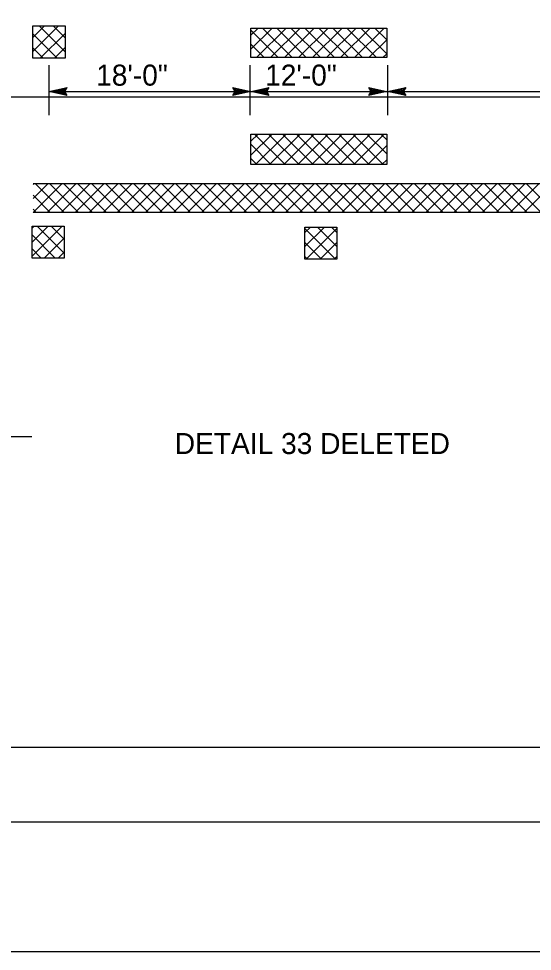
# Model space of a CAD drawing. Extents: x -893 to 867, y -474 to 712.
# Drawn here: x -305.4 to -134.5, y -474 to -163.5 of the extents above; entities that cross this region are included whole.
import ezdxf

# ---------------------------------------------------------------- set-up
doc = ezdxf.new("R2010")
doc.units = 0
for name, color, linetype in [('222 Structural Steel', 7, 'Continuous'), ('56 Stage 3 Anno', 7, 'Continuous'), ('57 Undefined', 7, 'Continuous'), ('60 Nongeo Data', 7, 'Continuous')]:
    doc.layers.add(name, color=color, linetype=linetype)

msp = doc.modelspace()

# ---------------------------------------------------------------- linework, layer by layer
at = {"layer": '222 Structural Steel'}
msp.add_line((-813.45, -406.04), (811.55, -406.04), dxfattribs=at)
for points in [[(-893.46, -474.05), (866.55, -474.05), (866.55, 711.96), (-893.46, 711.96)], [(-863.43, 668.96), (836.57, 668.96), (836.57, -431.04), (-863.43, -431.04)], [(-863.43, 668.96), (836.57, 668.96), (836.57, -431.04), (-863.43, -431.04)]]:
    msp.add_lwpolyline(points, close=True, dxfattribs=at)
at = {"layer": '56 Stage 3 Anno'}
for p, q in [((-295.4, -178.99), (-295.4, -195.63)), ((-228.48, -178.99), (-228.48, -195.63)), ((-182.69, -178.99), (-182.69, -195.63)), ((-295.4, -187.76), (-228.21, -187.76)), ((-295.36, -187.71), (-289.35, -186.38)), ((-289.36, -189.05), (-295.36, -187.71)), ((-295.36, -187.71), (-295.36, -187.71)), ((-289.57, -188.69), (-293.98, -187.71)), ((-293.96, -187.7), (-289.59, -186.74)), ((-292.59, -187.71), (-289.77, -187.08)), ((-289.81, -188.33), (-292.59, -187.71)), ((-291.21, -187.71), (-290, -187.44)), ((-289.98, -187.98), (-291.21, -187.71)), ((-289.36, -186.38), (-290.16, -187.71)), ((-290.16, -187.71), (-289.36, -189.05)), ((-289.36, -186.38), (-289.36, -186.38)), ((-289.36, -189.05), (-289.36, -189.05)), ((-233.41, -187.76), (-234.21, -186.42)), ((-234.21, -186.42), (-234.21, -186.42)), ((-234.21, -186.42), (-228.21, -187.76)), ((-228.21, -187.76), (-234.21, -189.09)), ((-234.21, -189.09), (-233.41, -187.76)), ((-234.21, -189.09), (-234.21, -189.09)), ((-234, -186.78), (-229.59, -187.76)), ((-229.6, -187.76), (-233.98, -188.73)), ((-230.98, -187.76), (-233.8, -188.38)), ((-233.76, -187.14), (-230.98, -187.76)), ((-233.59, -187.48), (-232.36, -187.76)), ((-232.36, -187.76), (-233.57, -188.02)), ((-228.48, -187.76), (-182.69, -187.76)), ((-228.21, -187.76), (-222.21, -186.43)), ((-222.21, -189.1), (-228.21, -187.76)), ((-228.21, -187.76), (-228.21, -187.76)), ((-228.21, -187.76), (-228.21, -187.76)), ((-222.43, -188.74), (-226.83, -187.76)), ((-226.82, -187.76), (-222.45, -186.79)), ((-225.45, -187.76), (-222.63, -187.14)), ((-222.66, -188.38), (-225.45, -187.76)), ((-224.07, -187.76), (-222.86, -187.5)), ((-222.84, -188.04), (-224.07, -187.76)), ((-222.21, -186.43), (-223.01, -187.76)), ((-223.01, -187.76), (-222.21, -189.1)), ((-222.21, -186.43), (-222.21, -186.43)), ((-222.21, -189.1), (-222.21, -189.1)), ((-188.11, -187.76), (-188.91, -186.42)), ((-188.91, -186.42), (-188.91, -186.42)), ((-188.91, -186.42), (-182.91, -187.76)), ((-182.91, -187.76), (-188.91, -189.09)), ((-188.91, -189.09), (-188.11, -187.76)), ((-188.91, -189.09), (-188.91, -189.09)), ((-188.7, -186.78), (-184.29, -187.76)), ((-184.31, -187.76), (-188.68, -188.73)), ((-185.68, -187.76), (-188.5, -188.38)), ((-188.46, -187.14), (-185.68, -187.76)), ((-188.29, -187.48), (-187.06, -187.76)), ((-187.06, -187.76), (-188.27, -188.02)), ((-182.91, -187.76), (-182.91, -187.76)), ((-182.66, -187.76), (-176.66, -186.43)), ((-176.66, -189.1), (-182.66, -187.76)), ((-182.66, -187.76), (-182.66, -187.76)), ((-182.66, -187.76), (-48.01, -187.76)), ((-176.88, -188.74), (-181.28, -187.76)), ((-181.27, -187.76), (-176.9, -186.79)), ((-179.9, -187.76), (-177.07, -187.14)), ((-177.11, -188.38), (-179.9, -187.76)), ((-178.52, -187.76), (-177.31, -187.5)), ((-177.29, -188.04), (-178.52, -187.76)), ((-176.66, -186.43), (-177.46, -187.76)), ((-177.46, -187.76), (-176.66, -189.1)), ((-176.66, -186.43), (-176.66, -186.43)), ((-176.66, -189.1), (-176.66, -189.1))]:
    msp.add_line(p, q, dxfattribs=at)
at = {"layer": '57 Undefined'}
msp.add_line((-400.52, -302.56), (-301.09, -302.56), dxfattribs=at)
at = {"layer": '60 Nongeo Data'}
for p, q in [((-300.7, -165.91), (-290, -165.91)), ((-300.7, -176.61), (-300.7, -165.91)), ((-290, -165.91), (-290, -176.61)), ((-228.18, -176.47), (-228.18, -166.62)), ((-228.18, -166.62), (-182.99, -166.62)), ((-182.99, -166.62), (-182.99, -176.47)), ((-290, -176.61), (-300.7, -176.61)), ((-182.99, -176.47), (-228.18, -176.47)), ((373.84, -189.61), (-340.92, -189.61)), ((-228.18, -201.89), (-182.99, -201.89)), ((-228.18, -212.04), (-228.18, -201.89)), ((-182.99, -201.89), (-182.99, -212.04)), ((-182.99, -212.04), (-228.18, -212.04)), ((-300.64, -218.37), (357.11, -218.37)), ((357.11, -228.03), (-300.64, -228.03)), ((-300.98, -232.53), (-290.28, -232.53)), ((-300.98, -243.23), (-300.98, -232.53)), ((-290.28, -232.63), (-290.28, -243.23)), ((-210.25, -232.87), (-199.55, -232.87)), ((-210.25, -243.57), (-210.25, -232.87)), ((-199.55, -232.87), (-199.55, -243.57)), ((-290.28, -243.23), (-300.98, -243.23)), ((-199.55, -243.57), (-210.25, -243.57))]:
    msp.add_line(p, q, dxfattribs=at)
for points in [[(-300.7, -174.41), (-292.2, -165.91)], [(-300.7, -169.75), (-296.86, -165.91)], [(-290, -174.52), (-298.61, -165.91)], [(-290, -169.86), (-293.94, -165.91)], [(-228.18, -173.67), (-221.13, -166.62)], [(-228.18, -169), (-225.79, -166.62)], [(-219.07, -176.47), (-228.18, -167.35)], [(-226.31, -176.47), (-216.46, -166.62)], [(-214.4, -176.47), (-224.25, -166.62)], [(-221.64, -176.47), (-211.79, -166.62)], [(-209.73, -176.47), (-219.58, -166.62)], [(-216.98, -176.47), (-207.13, -166.62)], [(-205.06, -176.47), (-214.91, -166.62)], [(-212.31, -176.47), (-202.46, -166.62)], [(-200.4, -176.47), (-210.25, -166.62)], [(-207.64, -176.47), (-197.79, -166.62)], [(-195.73, -176.47), (-205.58, -166.62)], [(-202.98, -176.47), (-193.13, -166.62)], [(-191.06, -176.47), (-200.91, -166.62)], [(-198.31, -176.47), (-188.46, -166.62)], [(-186.4, -176.47), (-196.25, -166.62)], [(-193.64, -176.47), (-183.79, -166.62)], [(-182.99, -175.2), (-191.58, -166.62)], [(-182.99, -170.54), (-186.91, -166.62)], [(-292.58, -176.61), (-300.7, -168.49)], [(-298.23, -176.61), (-290, -168.38)], [(-188.97, -176.47), (-182.99, -170.49)], [(-297.25, -176.61), (-300.7, -173.16)], [(-293.56, -176.61), (-290, -173.05)], [(-223.73, -176.47), (-228.18, -172.02)], [(-184.31, -176.47), (-182.99, -175.15)], [(-228.18, -208.95), (-221.12, -201.89)], [(-228.18, -204.28), (-225.78, -201.89)], [(-216.81, -212.04), (-226.96, -201.89)], [(-226.6, -212.04), (-216.45, -201.89)], [(-212.14, -212.04), (-222.29, -201.89)], [(-221.93, -212.04), (-211.78, -201.89)], [(-207.47, -212.04), (-217.62, -201.89)], [(-217.26, -212.04), (-207.12, -201.89)], [(-202.81, -212.04), (-212.96, -201.89)], [(-212.6, -212.04), (-202.45, -201.89)], [(-198.14, -212.04), (-208.29, -201.89)], [(-207.93, -212.04), (-197.78, -201.89)], [(-193.47, -212.04), (-203.62, -201.89)], [(-203.26, -212.04), (-193.12, -201.89)], [(-188.81, -212.04), (-198.95, -201.89)], [(-198.6, -212.04), (-188.45, -201.89)], [(-184.14, -212.04), (-194.29, -201.89)], [(-193.93, -212.04), (-183.78, -201.89)], [(-182.99, -208.52), (-189.62, -201.89)], [(-182.99, -203.85), (-184.95, -201.89)], [(-221.48, -212.04), (-228.18, -205.33)], [(-189.26, -212.04), (-183.08, -205.85)], [(-226.14, -212.04), (-228.18, -210)], [(-184.6, -212.04), (-182.99, -210.44)], [(-300.64, -223.39), (-295.62, -218.37)], [(-300.64, -218.73), (-300.29, -218.37)], [(-300.61, -228.03), (-290.96, -218.37)], [(-290.24, -228.03), (-299.89, -218.37)], [(-295.94, -228.03), (-286.29, -218.37)], [(-285.57, -228.03), (-295.22, -218.37)], [(-291.28, -228.03), (-281.62, -218.37)], [(-280.91, -228.03), (-290.56, -218.37)], [(-286.61, -228.03), (-276.96, -218.37)], [(-276.24, -228.03), (-285.89, -218.37)], [(-281.94, -228.03), (-272.29, -218.37)], [(-271.57, -228.03), (-281.22, -218.37)], [(-277.27, -228.03), (-267.62, -218.37)], [(-266.91, -228.03), (-276.56, -218.37)], [(-272.61, -228.03), (-262.96, -218.37)], [(-262.24, -228.03), (-271.89, -218.37)], [(-267.94, -228.03), (-258.29, -218.37)], [(-257.57, -228.03), (-267.22, -218.37)], [(-263.27, -228.03), (-253.62, -218.37)], [(-252.91, -228.03), (-262.56, -218.37)], [(-258.61, -228.03), (-248.96, -218.37)], [(-248.24, -228.03), (-257.89, -218.37)], [(-253.94, -228.03), (-244.29, -218.37)], [(-243.57, -228.03), (-253.22, -218.37)], [(-249.27, -228.03), (-239.62, -218.37)], [(-238.9, -228.03), (-248.56, -218.37)], [(-244.61, -228.03), (-234.96, -218.37)], [(-234.24, -228.03), (-243.89, -218.37)], [(-239.94, -228.03), (-230.29, -218.37)], [(-229.57, -228.03), (-239.22, -218.37)], [(-235.27, -228.03), (-225.62, -218.37)], [(-224.9, -228.03), (-234.55, -218.37)], [(-230.61, -228.03), (-220.95, -218.37)], [(-220.24, -228.03), (-229.89, -218.37)], [(-225.94, -228.03), (-216.29, -218.37)], [(-215.57, -228.03), (-225.22, -218.37)], [(-221.27, -228.03), (-211.62, -218.37)], [(-210.9, -228.03), (-220.55, -218.37)], [(-216.6, -228.03), (-206.95, -218.37)], [(-206.24, -228.03), (-215.89, -218.37)], [(-211.94, -228.03), (-202.29, -218.37)], [(-201.57, -228.03), (-211.22, -218.37)], [(-207.27, -228.03), (-197.62, -218.37)], [(-196.9, -228.03), (-206.55, -218.37)], [(-202.6, -228.03), (-192.95, -218.37)], [(-192.24, -228.03), (-201.89, -218.37)], [(-197.94, -228.03), (-188.29, -218.37)], [(-187.57, -228.03), (-197.22, -218.37)], [(-193.27, -228.03), (-183.62, -218.37)], [(-182.9, -228.03), (-192.55, -218.37)], [(-188.6, -228.03), (-178.95, -218.37)], [(-178.23, -228.03), (-187.89, -218.37)], [(-183.94, -228.03), (-174.29, -218.37)], [(-173.57, -228.03), (-183.22, -218.37)], [(-179.27, -228.03), (-169.62, -218.37)], [(-168.9, -228.03), (-178.55, -218.37)], [(-174.6, -228.03), (-164.95, -218.37)], [(-164.23, -228.03), (-173.88, -218.37)], [(-169.94, -228.03), (-160.28, -218.37)], [(-159.57, -228.03), (-169.22, -218.37)], [(-165.27, -228.03), (-155.62, -218.37)], [(-154.9, -228.03), (-164.55, -218.37)], [(-160.6, -228.03), (-150.95, -218.37)], [(-150.23, -228.03), (-159.88, -218.37)], [(-155.94, -228.03), (-146.28, -218.37)], [(-145.57, -228.03), (-155.22, -218.37)], [(-151.27, -228.03), (-141.62, -218.37)], [(-140.9, -228.03), (-150.55, -218.37)], [(-146.6, -228.03), (-136.95, -218.37)], [(-136.23, -228.03), (-145.88, -218.37)], [(-141.93, -228.03), (-132.28, -218.37)], [(-131.57, -228.03), (-141.22, -218.37)], [(-137.27, -228.03), (-127.62, -218.37)], [(-126.9, -228.03), (-136.55, -218.37)], [(-294.91, -228.03), (-300.64, -222.29)], [(-299.57, -228.03), (-300.64, -226.96)], [(-300.98, -242.56), (-290.95, -232.53)], [(-300.98, -237.89), (-295.62, -232.53)], [(-300.98, -233.23), (-300.29, -232.53)], [(-290.28, -241.53), (-299.28, -232.53)], [(-290.28, -236.86), (-294.62, -232.53)], [(-210.25, -239.4), (-203.72, -232.87)], [(-210.25, -234.73), (-208.38, -232.87)], [(-199.55, -239.37), (-206.04, -232.87)], [(-199.55, -234.7), (-201.38, -232.87)], [(-293.25, -243.23), (-300.98, -235.5)], [(-200.01, -243.57), (-210.25, -233.34)], [(-209.75, -243.57), (-199.55, -233.37)], [(-296.98, -243.23), (-290.28, -236.53)], [(-204.68, -243.57), (-210.25, -238)], [(-205.08, -243.57), (-199.55, -238.04)], [(-297.92, -243.23), (-300.98, -240.17)], [(-292.32, -243.23), (-290.28, -241.2)], [(-209.35, -243.57), (-210.25, -242.67)], [(-200.41, -243.57), (-199.55, -242.7)]]:
    msp.add_lwpolyline(points, dxfattribs=at)

# ---------------------------------------------------------------- texts
at = {"layer": '57 Undefined'}
for s, p in [('18\'-0"', (-279.65, -185.79)), ('12\'-0"', (-223.43, -185.79)), ('DETAIL 33 DELETED ', (-253.5, -308.46))]:
    msp.add_text(s, height=7, dxfattribs=at).set_placement(p)

doc.saveas('drawing.dxf')
